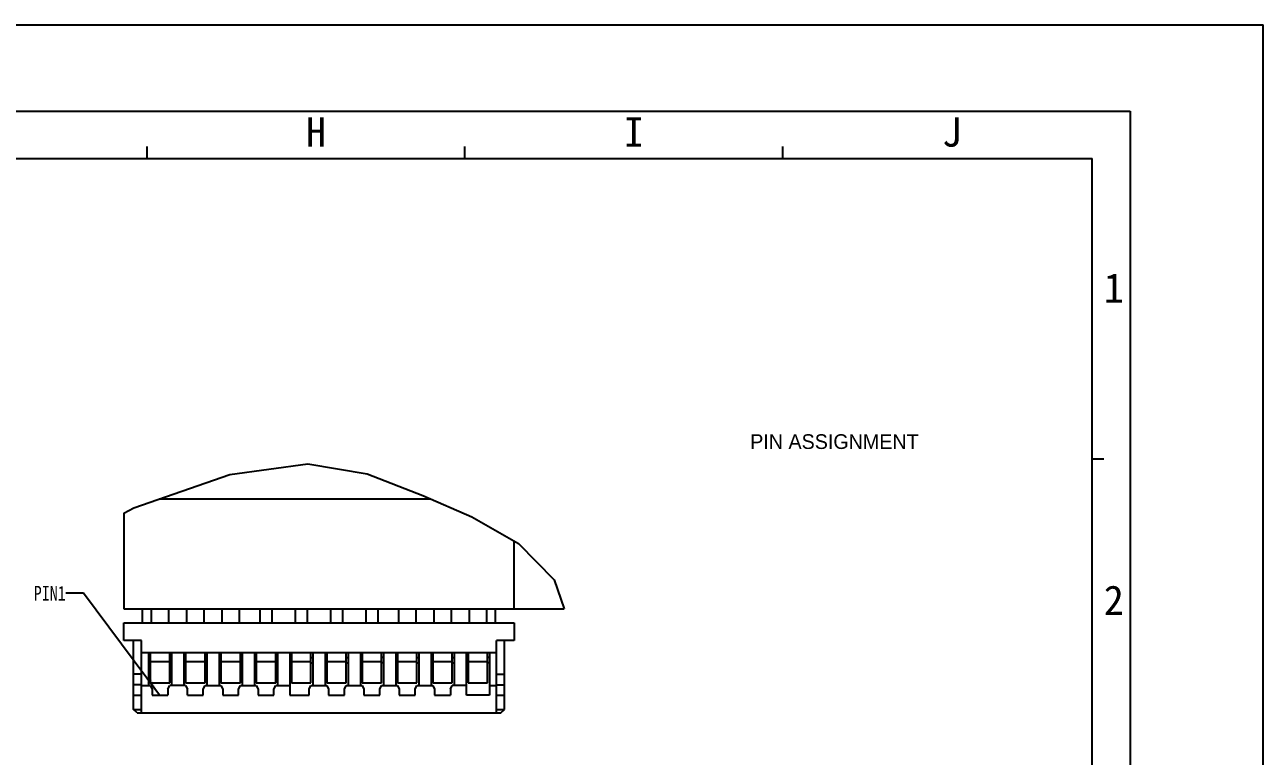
# Model space of a CAD drawing. Header units: millimetres. Extents: x 0 to 594, y 0 to 420.
# Drawn here: x 383.7 to 594, y 295.8 to 420 of the extents above; entities that cross this region are included whole.
import ezdxf

# ---------------------------------------------------------------- set-up
doc = ezdxf.new("R2010")
doc.units = ezdxf.units.MM
doc.header["$LTSCALE"] = 32.67
doc.layers.get('0').update_dxf_attribs({"linetype": 'CONTINUOUS'})
doc.styles.get("Standard").update_dxf_attribs({"font": 'txt', "width": 0.8})
doc.styles.add('TEXTSTYLE_10', font='ar_wgl__.ttf')
doc.styles.add('TEXTSTYLE_2', font='txt')
doc.dimstyles.get("Standard").update_dxf_attribs({"dimtxt": 2.5, "dimasz": 3, "dimexe": 1.5, "dimexo": 1.2, "dimtad": 1, "dimdsep": 46, "dimtxsty": 'STANDARD', "dimblk": '_FILLED', "dimblk1": '_FILLED', "dimblk2": '_FILLED', "dimcen": 0.09, "dimazin": 2, "dimtol": 1, "dimtp": 0.01, "dimtm": 0.01, "dimtfac": 1, "dimtofl": 0, "dimtmove": 0, "dimatfit": 3, "dimldrblk": '_FILLED', "dimfxl": 1, "dimtolj": 1, "dimarcsym": 0})

# ---------------------------------------------------------------- blocks, each defined once
blk = doc.blocks.new('_FILLED')
at = {"color": 0, "linetype": 'BYBLOCK'}
blk.add_solid([(0, 0), (-1, 0.167), (-1, -0.167)], dxfattribs=at)

msp = doc.modelspace()

# ---------------------------------------------------------------- linework, layer by layer
at = {"color": 7, "linetype": 'CONTINUOUS'}
for p, q in [((0, 420), (594, 420)), ((594, 0), (594, 420)), ((20.422, 405.309), (571.422, 405.309)), ((571.422, 405.309), (571.422, 20.309)), ((404.422, 397.309), (404.422, 399.309)), ((458.422, 397.309), (458.422, 399.309)), ((512.422, 397.309), (512.422, 399.309)), ((26.422, 397.309), (564.922, 397.309)), ((564.922, 28.309), (564.922, 397.309)), ((418.461, 343.641), (431.726, 345.471)), ((431.726, 345.471), (441.815, 343.752)), ((564.922, 346.309), (566.922, 346.309)), ((402.211, 337.965), (418.461, 343.641)), ((441.815, 343.752), (451.245, 340.059)), ((452.654, 339.452), (406.47, 339.452)), ((451.245, 340.059), (459.575, 336.471)), ((400.474, 337.079), (402.211, 337.965)), ((400.474, 337.079), (400.474, 320.852)), ((459.575, 336.471), (467.536, 331.928)), ((466.774, 320.852), (466.774, 332.362)), ((467.536, 331.928), (473.56, 325.733)), ((473.56, 325.733), (475.297, 320.852)), ((400.474, 320.852), (475.297, 320.852)), ((403.624, 320.852), (403.624, 318.456)), ((405.124, 320.852), (405.124, 318.452)), ((408.124, 318.452), (408.124, 320.852)), ((411.124, 320.852), (411.124, 318.452)), ((414.124, 318.452), (414.124, 320.852)), ((417.124, 320.852), (417.124, 318.452)), ((420.124, 318.452), (420.124, 320.852)), ((423.574, 320.852), (423.574, 318.452)), ((425.674, 318.452), (425.674, 320.852)), ((429.574, 320.852), (429.574, 318.452)), ((431.674, 318.452), (431.674, 320.852)), ((435.574, 320.852), (435.574, 318.452)), ((437.674, 318.452), (437.674, 320.852)), ((441.574, 320.852), (441.574, 318.452)), ((443.674, 318.452), (443.674, 320.852)), ((447.124, 320.852), (447.124, 318.452)), ((450.124, 318.452), (450.124, 320.852)), ((453.124, 320.852), (453.124, 318.452)), ((456.124, 318.452), (456.124, 320.852)), ((459.124, 320.852), (459.124, 318.452)), ((462.124, 318.452), (462.124, 320.852)), ((463.624, 318.456), (463.624, 320.852)), ((400.474, 315.452), (400.474, 318.452)), ((400.474, 318.452), (466.774, 318.452)), ((466.774, 318.452), (466.774, 315.452)), ((403.474, 315.452), (400.474, 315.452)), ((402.124, 303.752), (402.124, 315.452)), ((403.474, 303.152), (403.474, 315.452)), ((466.774, 315.452), (463.774, 315.452)), ((463.774, 303.152), (463.774, 315.452)), ((465.124, 303.752), (465.124, 315.452)), ((463.774, 313.352), (403.474, 313.352)), ((404.674, 313.352), (404.674, 307.802)), ((404.974, 312.602), (404.674, 312.602)), ((404.974, 311.642), (404.674, 311.642)), ((404.974, 313.352), (404.974, 308.252)), ((408.274, 311.852), (404.974, 311.852)), ((408.274, 308.252), (408.274, 313.352)), ((408.574, 312.602), (408.274, 312.602)), ((408.574, 311.642), (408.274, 311.642)), ((408.574, 313.352), (408.574, 307.802)), ((410.674, 313.352), (410.674, 307.802)), ((410.974, 312.602), (410.674, 312.602)), ((410.974, 311.642), (410.674, 311.642)), ((410.974, 313.352), (410.974, 308.252)), ((414.274, 311.852), (410.974, 311.852)), ((414.274, 308.252), (414.274, 313.352)), ((414.574, 312.602), (414.274, 312.602)), ((414.574, 311.642), (414.274, 311.642)), ((414.574, 313.352), (414.574, 307.802)), ((416.674, 313.352), (416.674, 307.802)), ((416.674, 312.602), (416.974, 312.602)), ((416.674, 311.642), (416.974, 311.642)), ((416.974, 313.352), (416.974, 308.252)), ((420.274, 311.852), (416.974, 311.852)), ((420.274, 308.252), (420.274, 313.352)), ((420.274, 312.602), (420.574, 312.602)), ((420.274, 311.642), (420.574, 311.642)), ((420.574, 313.352), (420.574, 307.802)), ((422.674, 313.352), (422.674, 307.802)), ((422.974, 312.602), (422.674, 312.602)), ((422.974, 311.642), (422.674, 311.642)), ((422.974, 313.352), (422.974, 308.252)), ((426.274, 311.852), (422.974, 311.852)), ((426.274, 308.252), (426.274, 313.352)), ((426.574, 312.602), (426.274, 312.602)), ((426.574, 311.642), (426.274, 311.642)), ((426.574, 313.352), (426.574, 307.802)), ((428.674, 313.352), (428.674, 306.152)), ((428.674, 312.602), (428.974, 312.602)), ((428.674, 311.642), (428.974, 311.642)), ((428.974, 313.352), (428.974, 308.252)), ((432.274, 311.852), (428.974, 311.852)), ((432.274, 308.252), (432.274, 313.352)), ((432.274, 312.602), (432.574, 312.602)), ((432.274, 311.642), (432.574, 311.642)), ((432.574, 313.352), (432.574, 307.802)), ((434.674, 313.352), (434.674, 307.802)), ((434.674, 312.602), (434.974, 312.602)), ((434.674, 311.642), (434.974, 311.642)), ((434.974, 313.352), (434.974, 308.252)), ((438.274, 311.852), (434.974, 311.852)), ((438.274, 308.252), (438.274, 313.352)), ((438.274, 312.602), (438.574, 312.602)), ((438.274, 311.642), (438.574, 311.642)), ((438.574, 313.352), (438.574, 307.802)), ((440.674, 313.352), (440.674, 307.802)), ((440.974, 312.602), (440.674, 312.602)), ((440.974, 311.642), (440.674, 311.642)), ((440.974, 313.352), (440.974, 308.252)), ((444.274, 311.852), (440.974, 311.852)), ((444.274, 308.252), (444.274, 313.352)), ((444.574, 312.602), (444.274, 312.602)), ((444.574, 311.642), (444.274, 311.642)), ((444.574, 313.352), (444.574, 307.802)), ((446.674, 313.352), (446.674, 307.802)), ((446.674, 312.602), (446.974, 312.602)), ((446.674, 311.642), (446.974, 311.642)), ((446.974, 313.352), (446.974, 308.252)), ((450.274, 311.852), (446.974, 311.852)), ((450.274, 308.252), (450.274, 313.352)), ((450.274, 312.602), (450.574, 312.602)), ((450.274, 311.642), (450.574, 311.642)), ((450.574, 313.352), (450.574, 307.802)), ((452.674, 313.352), (452.674, 307.802)), ((452.674, 312.602), (452.974, 312.602)), ((452.674, 311.642), (452.974, 311.642)), ((452.974, 313.352), (452.974, 308.252)), ((456.274, 311.852), (452.974, 311.852)), ((456.274, 308.252), (456.274, 313.352)), ((456.274, 312.602), (456.574, 312.602)), ((456.274, 311.642), (456.574, 311.642)), ((456.574, 313.352), (456.574, 307.802)), ((458.674, 306.152), (458.674, 313.352)), ((458.974, 312.602), (458.674, 312.602)), ((458.974, 311.642), (458.674, 311.642)), ((458.974, 313.352), (458.974, 308.252)), ((462.274, 311.852), (458.974, 311.852)), ((462.274, 308.252), (462.274, 313.352)), ((462.574, 312.602), (462.274, 312.602)), ((462.574, 311.642), (462.274, 311.642)), ((462.574, 313.352), (462.574, 306.152)), ((403.474, 309.752), (402.124, 309.752)), ((463.774, 309.752), (465.124, 309.752)), ((403.474, 307.952), (402.124, 307.952)), ((403.474, 307.802), (404.974, 307.802)), ((404.974, 308.252), (408.274, 308.252)), ((404.974, 307.802), (405.274, 307.202)), ((405.274, 307.202), (405.274, 306.152)), ((407.974, 307.202), (408.274, 307.802)), ((407.974, 307.202), (407.974, 306.152)), ((410.974, 307.802), (408.274, 307.802)), ((410.974, 308.252), (414.274, 308.252)), ((410.974, 307.802), (411.274, 307.202)), ((411.274, 306.152), (411.274, 307.202)), ((413.974, 307.202), (414.274, 307.802)), ((413.974, 306.152), (413.974, 307.202)), ((414.274, 307.802), (416.974, 307.802)), ((416.974, 308.252), (420.274, 308.252)), ((416.974, 307.802), (417.274, 307.202)), ((417.274, 307.202), (417.274, 306.152)), ((419.974, 307.202), (420.274, 307.802)), ((419.974, 306.152), (419.974, 307.202)), ((420.274, 307.802), (422.974, 307.802)), ((422.974, 308.252), (426.274, 308.252)), ((422.974, 307.802), (423.274, 307.202)), ((423.274, 307.202), (423.274, 306.152)), ((425.974, 307.202), (426.274, 307.802)), ((425.974, 306.152), (425.974, 307.202)), ((426.274, 307.802), (428.674, 307.802)), ((428.974, 308.252), (432.274, 308.252)), ((431.974, 307.202), (432.274, 307.802)), ((431.974, 306.152), (431.974, 307.202)), ((432.274, 307.802), (434.974, 307.802)), ((434.974, 308.252), (438.274, 308.252)), ((434.974, 307.802), (435.274, 307.202)), ((435.274, 307.202), (435.274, 306.152)), ((437.974, 307.202), (438.274, 307.802)), ((437.974, 306.152), (437.974, 307.202)), ((438.274, 307.802), (440.974, 307.802)), ((440.974, 308.252), (444.274, 308.252)), ((440.974, 307.802), (441.274, 307.202)), ((441.274, 307.202), (441.274, 306.152)), ((443.974, 307.202), (444.274, 307.802)), ((443.974, 306.152), (443.974, 307.202)), ((444.274, 307.802), (446.974, 307.802)), ((446.974, 308.252), (450.274, 308.252)), ((446.974, 307.802), (447.274, 307.202)), ((447.274, 307.202), (447.274, 306.152)), ((449.974, 307.202), (450.274, 307.802)), ((449.974, 306.152), (449.974, 307.202)), ((450.274, 307.802), (452.974, 307.802)), ((452.974, 308.252), (456.274, 308.252)), ((452.974, 307.802), (453.274, 307.202)), ((453.274, 307.202), (453.274, 306.152)), ((455.974, 307.202), (456.274, 307.802)), ((455.974, 307.202), (455.974, 306.152)), ((458.674, 307.802), (456.274, 307.802)), ((458.974, 308.252), (462.274, 308.252)), ((462.574, 307.802), (463.774, 307.802)), ((463.774, 307.952), (465.124, 307.952)), ((402.124, 306.152), (403.474, 306.152)), ((405.274, 306.152), (407.974, 306.152)), ((411.274, 306.152), (413.974, 306.152)), ((417.274, 306.152), (419.974, 306.152)), ((423.274, 306.152), (425.974, 306.152)), ((428.674, 306.152), (431.974, 306.152)), ((435.274, 306.152), (437.974, 306.152)), ((441.274, 306.152), (443.974, 306.152)), ((447.274, 306.152), (449.974, 306.152)), ((453.274, 306.152), (455.974, 306.152)), ((462.574, 306.152), (458.674, 306.152)), ((463.774, 306.152), (465.124, 306.152)), ((402.724, 303.152), (402.124, 303.752)), ((402.124, 303.752), (403.474, 303.752)), ((402.724, 303.152), (464.524, 303.152)), ((463.774, 303.752), (465.124, 303.752)), ((464.524, 303.152), (465.124, 303.752))]:
    msp.add_line(p, q, dxfattribs=at)

# ---------------------------------------------------------------- texts
at = {"color": 7, "linetype": 'CONTINUOUS', "attachment_point": 1, "line_spacing_factor": 0.9}
for s, insert, char_height, width, style in [('H', (431.422, 404.309), 5, 5, 'TEXTSTYLE_2'), ('I', (485.422, 404.309), 5, 5, 'TEXTSTYLE_2'), ('J', (539.422, 404.309), 5, 5, 'TEXTSTYLE_2'), ('1', (566.922, 377.809), 5, 5, 'TEXTSTYLE_2'), ('PIN ASSIGNMENT', (506.868, 350.48), 2.5, 29.81413, 'TEXTSTYLE_10'), ('2', (566.922, 324.809), 5, 5, 'TEXTSTYLE_2')]:
    msp.add_mtext(s, dxfattribs=dict(at, insert=insert, char_height=char_height, width=width, style=style))
at = {"color": 7, "linetype": 'CONTINUOUS', "insert": (390.623, 324.734), "char_height": 2.5, "width": 8, "attachment_point": 3, "line_spacing_factor": 0.9}
msp.add_mtext('PIN1', dxfattribs=at)

# ---------------------------------------------------------------- leaders
at = {"color": 7, "linetype": 'CONTINUOUS'}
msp.add_leader([(406.571, 306.152), (393.623, 323.484), (390.623, 323.484)], dimstyle='STANDARD', override={"dimtad": 0}, dxfattribs=at)

doc.saveas('drawing.dxf')
